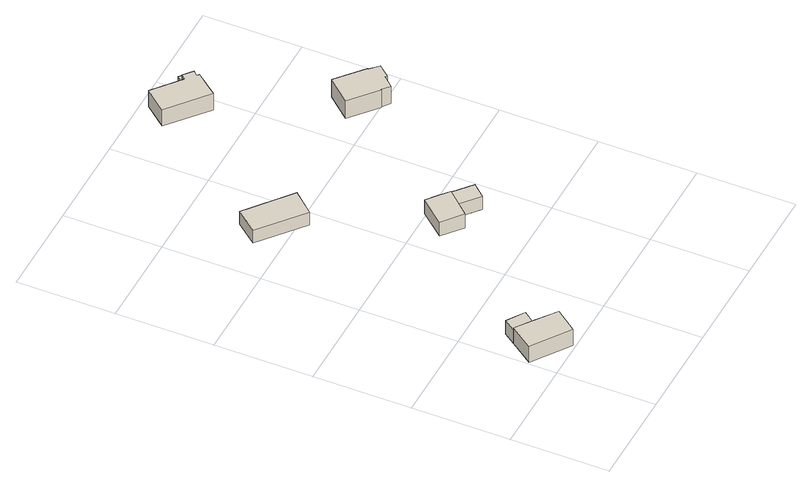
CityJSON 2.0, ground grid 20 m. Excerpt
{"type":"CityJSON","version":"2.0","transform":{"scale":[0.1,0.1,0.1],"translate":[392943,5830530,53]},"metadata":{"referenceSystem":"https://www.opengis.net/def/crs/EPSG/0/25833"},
"CityObjects":{
"building1":{"type":"Building","attributes":{"Gemeindeschluessel":"11000003","function":"31001_1010"},"address":[{"country":"Germany","locality":"Berlin","thoroughfareNumber":"24P","thoroughfareName":"Clémentweg"}],"children":["building1-1","building1-2"]},
"building1-1":{"type":"BuildingPart","attributes":{"BezugspunktDach":"2200","measuredHeight":4.56,"storeysAboveGround":1},"parents":["building1"],"geometry":[{"type":"MultiSurface","lod":"1","boundaries":[[[0,1,2,3,4]],[[5,6,7,8,9]],[[5,9,4,3]],[[6,5,10,11,12,3,2]],[[7,6,2,1]],[[8,7,1,0]],[[9,8,0,4]],[[12,11,10,5]]]}]},
"building1-2":{"type":"BuildingPart","attributes":{"BezugspunktDach":"2200","measuredHeight":3.27,"storeysAboveGround":1},"parents":["building1"],"geometry":[{"type":"Solid","lod":"1","boundaries":[[[[11,13,14,12]],[[15,16,10,5]],[[15,5,12,14]],[[16,15,14,13]],[[10,16,13,11]],[[5,10,11,12]]]]}]},
"building2":{"type":"Building","attributes":{"Gemeindeschluessel":"11000003","BezugspunktDach":"2200","function":"31001_1010","measuredHeight":3.07,"storeysAboveGround":1},"address":[{"country":"Germany","locality":"Berlin","thoroughfareNumber":"24M","thoroughfareName":"Clémentweg"}],"geometry":[{"type":"Solid","lod":"1","boundaries":[[[[17,18,19,20]],[[21,22,23,24]],[[21,24,20,19]],[[22,21,19,18]],[[23,22,18,17]],[[24,23,17,20]]]]}]},
"building3":{"type":"Building","attributes":{"Gemeindeschluessel":"11000003","function":"31001_1010"},"address":[{"country":"Germany","locality":"Berlin","thoroughfareNumber":"24N","thoroughfareName":"Clémentweg"}],"children":["building3-1","building3-2"]},
"building3-1":{"type":"BuildingPart","attributes":{"BezugspunktDach":"2200","measuredHeight":3.66,"storeysAboveGround":1},"parents":["building3"],"geometry":[{"type":"MultiSurface","lod":"1","boundaries":[[[25,26,27,28,29]],[[30,31,32,33,34]],[[30,34,29,28]],[[31,30,28,27]],[[32,31,27,26]],[[33,35,36,37,26,25]],[[34,33,25,29]],[[32,37,36,35]]]}]},
"building3-2":{"type":"BuildingPart","attributes":{"BezugspunktDach":"2200","measuredHeight":3.18,"storeysAboveGround":1},"parents":["building3"],"geometry":[{"type":"MultiSurface","lod":"1","boundaries":[[[38,39,37,36]],[[32,40,41,35]],[[40,32,37,39]],[[41,40,39,38]],[[35,41,38,36]],[[32,42,35,36,37]]]}]},
"building4":{"type":"Building","attributes":{"Gemeindeschluessel":"11000003","BezugspunktDach":"2200","function":"31001_1010","measuredHeight":4.49,"storeysAboveGround":1},"address":[{"country":"Germany","locality":"Berlin","thoroughfareNumber":"24K","thoroughfareName":"Clémentweg"}],"geometry":[{"type":"Solid","lod":"1","boundaries":[[[[43,44,45,46,47,48,49,50,51]],[[52,53,54,55,56,57,58,59,60]],[[52,60,51,50]],[[53,52,50,49]],[[54,53,49,48]],[[55,54,48,47]],[[56,55,47,46]],[[57,56,46,45]],[[58,57,45,44]],[[59,58,44,43]],[[60,59,43,51]]]]}]},
"building5":{"type":"Building","attributes":{"Gemeindeschluessel":"11000003","BezugspunktDach":"2200","function":"51009_1610","measuredHeight":2.19,"storeysAboveGround":0},"address":[{"country":"Germany","locality":"Berlin"}],"geometry":[{"type":"Solid","lod":"1","boundaries":[[[[61,62,63,64]],[[65,66,67,68]],[[65,68,64,63]],[[66,65,63,62]],[[67,66,62,61]],[[68,67,61,64]]]]}]},
"building6":{"type":"Building","attributes":{"Gemeindeschluessel":"11000003","BezugspunktDach":"2200","function":"31001_1010","measuredHeight":4.21,"storeysAboveGround":1},"address":[{"country":"Germany","locality":"Berlin","thoroughfareNumber":"24L","thoroughfareName":"Clémentweg"}],"geometry":[{"type":"Solid","lod":"1","boundaries":[[[[69,70,71,72,73,74,75,76,77,78]],[[79,80,81,82,83,84,85,86,87,88]],[[79,88,78,77]],[[80,79,77,76]],[[81,80,76,75]],[[82,81,75,74]],[[83,82,74,73]],[[84,83,73,72]],[[85,84,72,71]],[[86,85,71,70]],[[87,86,70,69]],[[88,87,69,78]]]]}]}
},
"vertices":[
[81,6,40],[115,51,40],[77,79,40],[39,107,40],[5,59,40],[39,107,1],[77,79,1],[115,51,1],[81,6,1],[5,59,1],[73,82,1],[73,82,34],[39,107,34],
[92,108,34],[56,131,34],[56,131,1],[92,108,1],
[165,579,38],[203,623,38],[112,696,38],[76,652,38],[112,696,7],[203,623,7],[165,579,7],[76,652,7],
[281,319,39],[326,369,39],[305,386,39],[284,403,39],[241,352,39],[284,403,5],[305,386,5],[326,369,5],[281,319,5],[241,352,5],[303,343,5],[303,343,37],[326,369,37],
[340,312,37],[363,338,37],[363,338,5],[340,312,5],[317,359,5],
[371,871,48],[389,894,48],[407,916,48],[403,920,48],[411,929,48],[392,945,48],[384,936,48],[328,982,48],[291,937,48],[328,982,8],[384,936,8],[392,945,8],[411,929,8],[403,920,8],[407,916,8],[389,894,8],[371,871,8],[291,937,8],
[411,929,31],[421,941,31],[402,957,31],[392,945,31],[402,957,9],[421,941,9],[411,929,9],[392,945,9],
[511,597,48],[512,599,48],[528,586,48],[546,606,48],[549,603,48],[570,627,48],[552,644,48],[553,645,48],[498,692,48],[456,644,48],[498,692,5],[553,645,5],[552,644,5],[570,627,5],[549,603,5],[546,606,5],[528,586,5],[512,599,5],[511,597,5],[456,644,5]
]}
